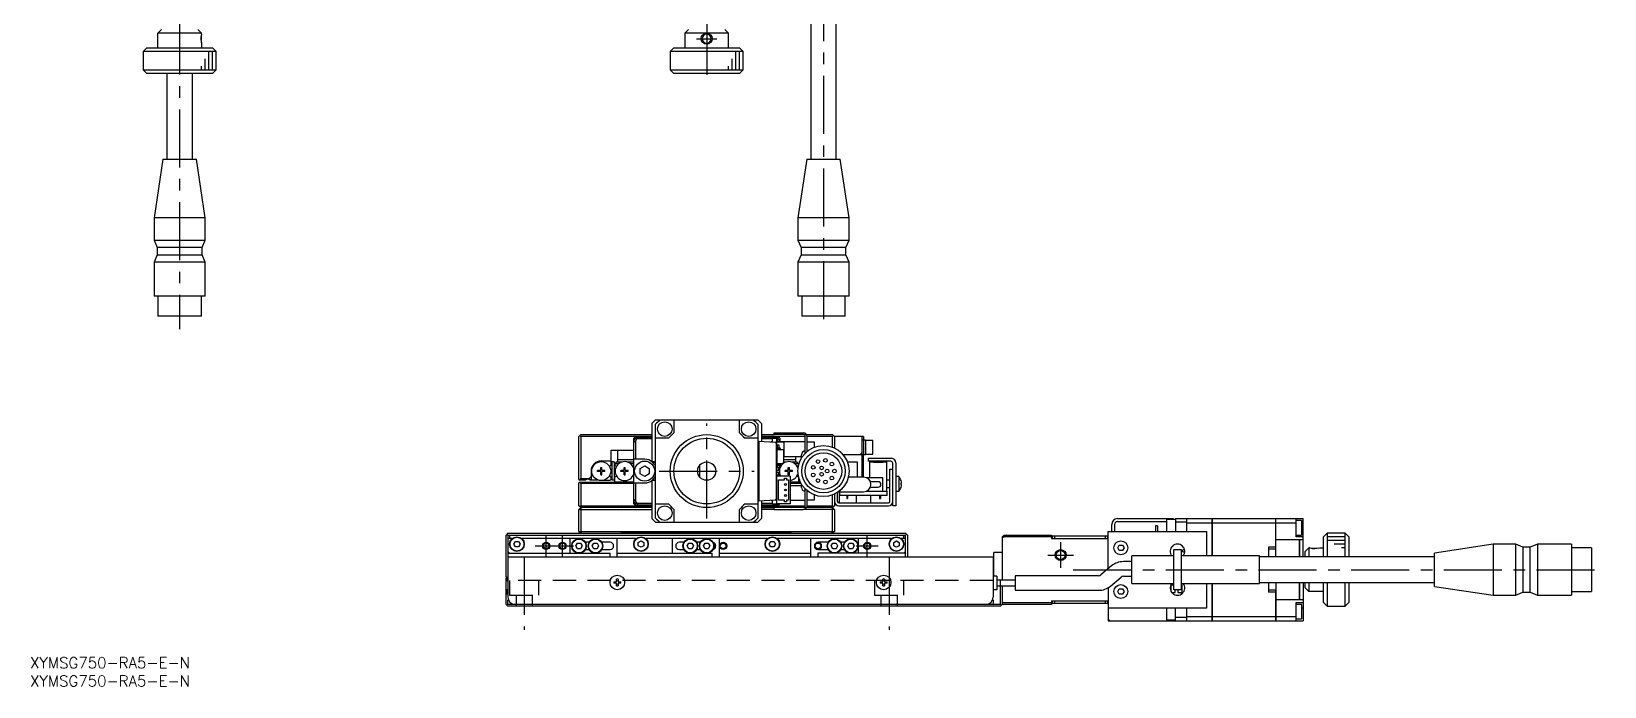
# Model space of a CAD drawing. Extents: x -2 to 843, y -8 to 504.
# Drawn here: x 0.4 to 431.5, y -8 to 171.4 of the extents above; entities that cross this region are included whole.
import ezdxf

# ---------------------------------------------------------------- set-up
doc = ezdxf.new("R2010")
doc.units = 0
doc.header["$LTSCALE"] = 0.5
doc.linetypes.add('CENTER', pattern=[50.8, 31.75, -6.35, 6.35, -6.35])
doc.linetypes.add('DASHED', pattern=[19.05, 12.7, -6.35])
for name, color, linetype in [('MSM_CENTER', 1, 'CENTER'), ('MSM_CONTINUOUS', 7, 'CONTINUOUS'), ('MSM_DASHED', 4, 'DASHED'), ('MSM_NARROW', 5, 'CONTINUOUS'), ('MSM_PART_NUMBER', 7, 'CONTINUOUS')]:
    doc.layers.add(name, color=color, linetype=linetype)
doc.styles.get("Standard").update_dxf_attribs({"font": 'txt.shx', "height": 1, "bigfont": 'bigfont.shx'})

# ---------------------------------------------------------------- blocks, each defined once
blk = doc.blocks.new('*U2')
at = {"layer": 'MSM_PART_NUMBER'}
blk.add_text('XYMSG750-RA5-E-N', height=3, dxfattribs=at).set_placement((0, -3))
blk = doc.blocks.new('*U3')
at = {"layer": 'MSM_PART_NUMBER'}
blk.add_text('XYMSG750-RA5-E-N', height=3, dxfattribs=at).set_placement((0, -8))

msp = doc.modelspace()

# ---------------------------------------------------------------- linework, layer by layer
at = {"layer": 'MSM_CENTER'}
for p, q in [((217.44, 235.46), (217.44, 89.86)), ((41, 175.46), (41, 89.86)), ((185.44, 175.41), (185.44, 157.41)), ((47, 170.91), (47, 170.91)), ((182.64, 169.41), (188.24, 169.41)), ((185.44, 38), (185.44, 64)), ((172.44, 51), (198.44, 51)), ((138.44, 30.5), (148.94, 30.5)), ((141.44, 27.5), (141.44, 33.5)), ((145.94, 27.5), (145.94, 33.5)), ((226.44, 30.5), (232.44, 30.5)), ((229.44, 27.5), (229.44, 33.5)), ((282.44, 31.5), (282.44, 24.5)), ((135.44, 27.5), (135.44, 7.5)), ((235.44, 27.5), (235.44, 7.5)), ((278.94, 28), (285.94, 28)), ((285.89, 24), (431.49, 24))]:
    msp.add_line(p, q, dxfattribs=at)
at = {"layer": 'MSM_CONTINUOUS'}
for p, q in [((213.94, 184.41), (213.94, 136.41)), ((220.94, 136.41), (220.94, 184.41)), ((36, 171.91), (35, 170.91)), ((47, 170.91), (35, 170.91)), ((35, 166.91), (35, 170.91)), ((47, 170.91), (46, 171.91)), ((47, 168.16), (47, 168.16)), ((179.44, 170.91), (180.44, 171.91)), ((191.44, 170.91), (179.44, 170.91)), ((179.44, 170.91), (179.44, 166.91)), ((190.44, 171.91), (191.44, 170.91)), ((191.44, 166.91), (191.44, 170.91)), ((32, 166.91), (31, 165.91)), ((51, 165.91), (31, 165.91)), ((31, 165.91), (31, 160.91)), ((32, 166.91), (50, 166.91)), ((47, 167.91), (47, 166.91)), ((51, 165.91), (50, 166.91)), ((51, 160.91), (51, 165.91)), ((176.44, 166.91), (175.44, 165.91)), ((195.44, 165.91), (175.44, 165.91)), ((175.44, 165.91), (175.44, 160.91)), ((176.44, 166.91), (194.44, 166.91)), ((195.44, 165.91), (194.44, 166.91)), ((195.44, 160.91), (195.44, 165.91)), ((31, 160.91), (51, 160.91)), ((31, 160.91), (32, 159.91)), ((50, 159.91), (32, 159.91)), ((37.5, 159.91), (37.5, 136.41)), ((44.5, 136.41), (44.5, 159.91)), ((50, 159.91), (51, 160.91)), ((175.44, 160.91), (195.44, 160.91)), ((175.44, 160.91), (176.44, 159.91)), ((194.44, 159.91), (176.44, 159.91)), ((194.44, 159.91), (195.44, 160.91)), ((36.43, 136.41), (34, 120.41)), ((36.43, 136.41), (45.57, 136.41)), ((48, 120.41), (45.57, 136.41)), ((212.87, 136.41), (210.44, 120.41)), ((212.87, 136.41), (222.01, 136.41)), ((224.44, 120.41), (222.01, 136.41)), ((48, 120.41), (34, 120.41)), ((34, 120.41), (34, 114.21)), ((48, 114.21), (48, 120.41)), ((224.44, 120.41), (210.44, 120.41)), ((210.44, 120.41), (210.44, 114.21)), ((224.44, 114.21), (224.44, 120.41)), ((34, 114.21), (48, 114.21)), ((34, 114.21), (34.85, 112.21)), ((47.15, 112.21), (34.85, 112.21)), ((34.85, 112.21), (34.85, 110.21)), ((47.15, 112.21), (48, 114.21)), ((47.15, 110.21), (47.15, 112.21)), ((210.44, 114.21), (224.44, 114.21)), ((210.44, 114.21), (211.29, 112.21)), ((223.59, 112.21), (211.29, 112.21)), ((211.29, 112.21), (211.29, 110.21)), ((223.59, 112.21), (224.44, 114.21)), ((223.59, 110.21), (223.59, 112.21)), ((34.85, 110.21), (34, 108.21)), ((48, 108.21), (34, 108.21)), ((34, 108.21), (34, 98.91)), ((34.85, 110.21), (47.15, 110.21)), ((48, 108.21), (47.15, 110.21)), ((48, 98.91), (48, 108.21)), ((211.29, 110.21), (210.44, 108.21)), ((224.44, 108.21), (210.44, 108.21)), ((210.44, 108.21), (210.44, 98.91)), ((211.29, 110.21), (223.59, 110.21)), ((224.44, 108.21), (223.59, 110.21)), ((224.44, 98.91), (224.44, 108.21)), ((48, 98.91), (34, 98.91)), ((35.05, 98.91), (35.05, 93.41)), ((46.95, 93.41), (46.95, 98.91)), ((224.44, 98.91), (210.44, 98.91)), ((211.49, 98.91), (211.49, 93.41)), ((223.39, 93.41), (223.39, 98.91)), ((46.95, 93.41), (35.05, 93.41)), ((223.39, 93.41), (211.49, 93.41)), ((171.44, 65), (170.44, 64)), ((171.44, 65), (199.44, 65)), ((176.44, 65), (176.44, 61.5)), ((194.44, 61.5), (194.44, 65)), ((200.44, 64), (199.44, 65)), ((150.94, 61), (150.44, 60.5)), ((150.44, 48.7), (150.44, 60.5)), ((150.94, 60.5), (150.69, 60.75)), ((150.94, 61), (170.44, 61)), ((150.94, 60.5), (150.94, 49)), ((170.44, 60.5), (150.94, 60.5)), ((165.94, 60.5), (165.44, 60)), ((170.44, 64), (170.44, 53.6)), ((171.44, 38.15), (171.44, 63.85)), ((199.44, 63.85), (199.44, 38.15)), ((200.44, 64), (200.44, 59.18)), ((200.44, 61), (203.94, 61)), ((212.44, 60.5), (200.44, 60.5)), ((203.94, 61), (203.94, 61.5)), ((203.94, 61.5), (211.94, 61.5)), ((212.24, 61), (203.94, 61)), ((205.44, 60), (204.94, 60.5)), ((212.44, 55.9), (212.44, 60.8)), ((212.81, 61), (219.94, 61)), ((212.94, 56.36), (212.94, 60.5)), ((219.94, 60.5), (212.94, 60.5)), ((219.94, 61), (220.44, 60.5)), ((220.19, 60.75), (219.94, 60.5)), ((219.94, 57.54), (219.94, 60.5)), ((220.44, 60.5), (220.44, 57.32)), ((228.44, 60.5), (220.44, 60.5)), ((227.94, 60.5), (227.94, 49.5)), ((228.44, 60.5), (228.44, 57.5)), ((159.24, 56.7), (165.44, 56.7)), ((159.24, 52.55), (159.24, 56.7)), ((160.99, 56.7), (160.99, 53.5)), ((165.44, 42), (165.44, 60)), ((165.44, 59.4), (165.94, 59.9)), ((165.44, 59.5), (165.54, 59.5)), ((165.94, 59.29), (165.44, 58.79)), ((165.94, 59.9), (165.94, 60.3)), ((165.94, 60.3), (170.44, 60.3)), ((166.25, 59.9), (165.94, 59.29)), ((165.94, 59.9), (170.44, 59.9)), ((165.94, 59.29), (165.94, 54.25)), ((166.44, 60.3), (166.44, 59.9)), ((174.94, 60), (171.44, 60)), ((199.44, 60), (195.94, 60)), ((199.44, 59.25), (199.74, 59.23)), ((199.74, 59.23), (199.74, 42.77)), ((199.74, 59.23), (204.17, 58.92)), ((200.44, 60.3), (204.94, 60.3)), ((200.44, 59.9), (203.44, 59.9)), ((203.44, 59), (203.02, 59)), ((203.44, 58.97), (203.44, 60)), ((203.44, 60), (204.64, 60)), ((204.44, 60), (204.44, 60.3)), ((204.44, 58.62), (204.44, 43.38)), ((204.64, 42), (204.64, 60)), ((204.64, 59.9), (204.94, 59.9)), ((204.94, 59.29), (204.64, 59.89)), ((206.64, 58.9), (204.64, 58.9)), ((204.64, 58.18), (205.19, 58.18)), ((204.64, 57.95), (204.87, 57.95)), ((204.64, 57.7), (204.87, 57.7)), ((204.64, 57.64), (204.87, 57.64)), ((204.64, 57.22), (204.73, 57.22)), ((204.74, 53.1), (204.74, 56.8)), ((204.84, 56.9), (206.42, 56.9)), ((204.87, 57.44), (204.87, 57.95)), ((204.94, 60.3), (204.94, 59.9)), ((204.94, 59.9), (205.44, 59.4)), ((204.94, 58.9), (204.94, 59.29)), ((205.33, 58.9), (204.94, 59.29)), ((204.97, 57.34), (205.3, 57.34)), ((205.3, 57.11), (204.97, 57.11)), ((205.19, 58.18), (205.19, 57.34)), ((205.19, 57.11), (205.19, 56.9)), ((205.34, 59.5), (205.44, 59.5)), ((205.4, 56.9), (205.4, 57.01)), ((205.44, 60), (205.44, 58.9)), ((212.44, 59), (205.44, 59)), ((205.63, 56.9), (205.63, 57.01)), ((206.52, 56.8), (206.52, 53.42)), ((206.64, 55.1), (206.64, 58.9)), ((214.94, 58.9), (212.94, 58.9)), ((213.11, 56.5), (212.94, 56.5)), ((214.94, 57.54), (214.94, 58.9)), ((228.94, 59.5), (227.94, 59.5)), ((228.44, 57.5), (228.44, 55.5)), ((228.94, 59.5), (228.94, 55.5)), ((230.94, 59.4), (228.94, 59.4)), ((230.94, 55.6), (230.94, 59.4)), ((156.4, 52), (156.69, 52)), ((156.4, 51.21), (156.4, 52)), ((156.54, 53.8), (159.24, 53.8)), ((156.69, 51.21), (156.69, 52)), ((159.24, 52.55), (158.98, 52.4)), ((160.04, 53.5), (159.44, 53.5)), ((159.44, 53.5), (159.44, 48.5)), ((160.04, 53.5), (160.04, 48.5)), ((160.74, 53.5), (160.24, 53)), ((161.28, 53), (160.24, 53)), ((160.24, 53), (160.24, 52.54)), ((160.38, 52.46), (160.24, 52.54)), ((160.74, 53.5), (162.23, 53.5)), ((160.99, 54.2), (165.44, 54.2)), ((162.8, 52), (163.09, 52)), ((162.8, 51.21), (162.8, 52)), ((163.09, 51.21), (163.09, 52)), ((163.66, 53.5), (165.44, 53.5)), ((165.44, 53), (164.61, 53)), ((165.44, 53.3), (165.24, 53.5)), ((168.44, 54.25), (165.44, 54.25)), ((167.19, 51.72), (168.44, 52.44)), ((168.44, 52.44), (169.69, 51.72)), ((170.44, 53.6), (171.44, 53.6)), ((170.53, 53.49), (171.44, 53.49)), ((183.44, 52.5), (183.44, 49.5)), ((204.64, 55.22), (204.74, 55.22)), ((204.64, 55.1), (204.74, 55.1)), ((204.64, 54.25), (204.74, 54.25)), ((204.64, 53.69), (204.74, 53.69)), ((204.64, 52.5), (204.65, 52.5)), ((204.87, 52.27), (204.64, 52.27)), ((204.87, 52.2), (204.64, 52.2)), ((204.87, 51.95), (204.64, 51.95)), ((206.1, 53), (204.84, 53)), ((204.87, 51.95), (204.87, 52.46)), ((204.87, 52), (205.44, 52)), ((204.88, 52.5), (205.44, 52.5)), ((205.3, 52.79), (204.97, 52.79)), ((204.97, 52.56), (205.3, 52.56)), ((205.07, 53), (205.07, 52.79)), ((205.07, 52.56), (205.07, 52.5)), ((205.07, 52), (205.07, 51.25)), ((205.19, 53), (205.19, 52.79)), ((205.19, 52.56), (205.19, 52.5)), ((205.19, 52), (205.19, 51.25)), ((205.4, 52.89), (205.4, 53)), ((205.44, 49.58), (205.44, 52.59)), ((205.63, 52.89), (205.63, 53)), ((206.28, 53), (205.63, 53)), ((206.5, 53.35), (206.17, 53.03)), ((206.52, 55.1), (206.64, 55.1)), ((206.52, 55), (211.44, 55)), ((206.52, 54.2), (209.89, 54.2)), ((206.52, 53.5), (207.23, 53.5)), ((207.8, 52), (208.09, 52)), ((207.8, 51.21), (207.8, 52)), ((208.09, 51.21), (208.09, 52)), ((208.66, 53.5), (210.14, 53.5)), ((210.64, 53), (209.61, 53)), ((209.89, 53.5), (209.89, 55)), ((210.64, 53), (210.14, 53.5)), ((210.61, 52.53), (210.51, 52.46)), ((210.64, 53), (210.64, 52.66)), ((210.91, 53.5), (210.84, 53.5)), ((210.84, 53.5), (210.84, 53.33)), ((211.44, 54.61), (211.44, 55.5)), ((228.94, 55.5), (222.81, 55.5)), ((223.98, 53.5), (226.69, 53.5)), ((226.69, 53.5), (226.69, 49.35)), ((227.94, 56), (227.44, 55.5)), ((228.44, 49.5), (228.44, 55.5)), ((228.94, 55.6), (230.94, 55.6)), ((229.74, 53.7), (229.74, 54.5)), ((229.74, 54.5), (236.04, 54.5)), ((235.94, 53.7), (229.74, 53.7)), ((230.19, 49.2), (230.19, 53.5)), ((230.19, 53.5), (231.19, 53.5)), ((231.19, 53.5), (231.19, 53.4)), ((233.69, 53.4), (231.19, 53.4)), ((231.99, 53.4), (231.99, 53.5)), ((232.89, 53.5), (231.99, 53.5)), ((232.37, 53.4), (232.37, 53.5)), ((232.52, 53.4), (232.52, 53.5)), ((232.89, 53.4), (232.89, 53.5)), ((233.69, 53.5), (233.69, 53.4)), ((233.69, 53.5), (234.69, 53.5)), ((234.69, 53.5), (234.69, 45.5)), ((236.44, 41.5), (236.44, 53.2)), ((237.24, 53.3), (237.24, 41.5)), ((150.44, 48.7), (150.64, 48.5)), ((150.44, 47.8), (150.59, 47.95)), ((150.44, 41.5), (150.44, 47.8)), ((150.54, 48.6), (150.94, 49)), ((150.59, 47.95), (150.64, 48)), ((150.94, 47.6), (150.59, 47.95)), ((152.18, 48.5), (150.64, 48.5)), ((150.64, 48), (160.24, 48)), ((150.94, 49), (153.24, 49)), ((150.94, 47.6), (150.94, 41.5)), ((165.44, 47.6), (150.94, 47.6)), ((153.74, 49.5), (153.24, 49)), ((153.24, 49), (153.74, 48.65)), ((155.83, 48.5), (153.51, 48.5)), ((153.74, 51), (153.74, 48.5)), ((155.54, 50.86), (155.54, 51.15)), ((156.34, 51.15), (155.54, 51.15)), ((156.34, 50.86), (155.54, 50.86)), ((156.07, 51.15), (156.07, 50.86)), ((156.69, 51.47), (156.4, 51.47)), ((156.4, 50), (156.4, 50.8)), ((156.69, 50.53), (156.4, 50.53)), ((156.4, 50), (156.69, 50)), ((156.69, 50), (156.69, 50.8)), ((157.54, 51.15), (156.75, 51.15)), ((157.54, 50.86), (156.75, 50.86)), ((157.01, 50.86), (157.01, 51.15)), ((157.26, 48.5), (158.94, 48.5)), ((157.54, 50.86), (157.54, 51.15)), ((158.94, 48.5), (159.24, 48.8)), ((158.98, 49.6), (159.24, 49.45)), ((159.24, 48.8), (159.24, 49.45)), ((160.04, 48.5), (159.44, 48.5)), ((160.24, 49.46), (160.62, 49.67)), ((160.24, 48), (160.24, 49.46)), ((160.24, 48.1), (165.44, 48.1)), ((161.94, 50.86), (161.94, 51.15)), ((162.74, 51.15), (161.94, 51.15)), ((162.74, 50.86), (161.94, 50.86)), ((162.47, 51.15), (162.47, 50.86)), ((163.09, 51.47), (162.8, 51.47)), ((162.8, 50), (162.8, 50.8)), ((163.09, 50.53), (162.8, 50.53)), ((162.8, 50), (163.09, 50)), ((163.09, 50), (163.09, 50.8)), ((163.94, 51.15), (163.15, 51.15)), ((163.94, 50.86), (163.15, 50.86)), ((163.41, 50.86), (163.41, 51.15)), ((163.94, 50.86), (163.94, 51.15)), ((165.44, 47.75), (168.44, 47.75)), ((165.94, 47.75), (165.94, 42.71)), ((167.19, 50.28), (167.19, 51.72)), ((168.44, 49.56), (167.19, 50.28)), ((169.69, 50.28), (168.44, 49.56)), ((169.69, 51.72), (169.69, 50.28)), ((170.44, 48.4), (170.44, 38)), ((171.44, 48.4), (170.44, 48.4)), ((171.44, 48.51), (170.53, 48.51)), ((204.64, 51.25), (205.44, 51.25)), ((204.64, 50.75), (205.44, 50.75)), ((204.64, 50), (205.44, 50)), ((208.34, 49.58), (204.64, 49.58)), ((205.07, 50.75), (205.07, 50)), ((205.14, 48.58), (206.79, 48.58)), ((205.14, 43.08), (205.14, 48.58)), ((205.19, 50.75), (205.19, 50)), ((206.79, 49.08), (207.29, 49.08)), ((206.79, 48.58), (206.79, 49.08)), ((206.94, 50.86), (206.94, 51.15)), ((207.74, 51.15), (206.94, 51.15)), ((207.74, 50.86), (206.94, 50.86)), ((207.29, 49.08), (207.29, 48.58)), ((207.29, 48.58), (207.84, 48.58)), ((207.47, 51.15), (207.47, 50.86)), ((208.09, 51.47), (207.8, 51.47)), ((207.8, 50), (207.8, 50.8)), ((208.09, 50.53), (207.8, 50.53)), ((207.8, 50), (208.09, 50)), ((207.84, 48.58), (207.84, 43.08)), ((208.09, 50), (208.09, 50.8)), ((208.94, 51.15), (208.15, 51.15)), ((208.94, 50.86), (208.15, 50.86)), ((208.34, 49.58), (208.34, 42.08)), ((208.34, 48.1), (210.64, 48.1)), ((211.33, 47.6), (208.34, 47.6)), ((208.41, 50.86), (208.41, 51.15)), ((208.94, 50.86), (208.94, 51.15)), ((210.27, 49.67), (210.61, 49.47)), ((210.64, 49.34), (210.64, 48)), ((210.64, 48), (211.12, 48)), ((210.84, 48.67), (210.84, 48.5)), ((210.91, 48.5), (210.84, 48.5)), ((228.44, 49.35), (224.25, 49.35)), ((228.44, 49.5), (227.94, 49.5)), ((233.69, 49.2), (229.2, 49.2)), ((232.44, 48.1), (230.3, 48.1)), ((233.69, 45.5), (233.69, 49.2)), ((235.64, 48.5), (234.69, 48.5)), ((235.64, 42.7), (235.64, 51.5)), ((235.64, 51.5), (236.44, 51.5)), ((238.14, 49.5), (237.24, 49.5)), ((238.14, 45.5), (238.14, 49.5)), ((238.7, 48.43), (238.7, 48.45)), ((238.7, 47.7), (238.83, 47.7)), ((238.7, 47.3), (238.7, 47.7)), ((165.44, 43.21), (165.94, 42.71)), ((211.44, 47), (208.34, 47)), ((211.44, 46.5), (211.44, 47.39)), ((212.44, 41.2), (212.44, 46.1)), ((212.94, 41.5), (212.94, 45.64)), ((212.94, 45.5), (213.11, 45.5)), ((214.94, 43.1), (214.94, 44.46)), ((219.94, 41.5), (219.94, 44.46)), ((220.44, 44.68), (220.44, 41.5)), ((221.24, 42.7), (221.24, 45.12)), ((221.58, 45.35), (228.44, 45.35)), ((221.74, 45.35), (221.74, 42.5)), ((221.94, 44.3), (221.94, 45.35)), ((234.94, 44.3), (221.94, 44.3)), ((223.82, 44.3), (223.82, 43.5)), ((223.82, 43.5), (224.07, 43.5)), ((224.07, 44.3), (224.07, 43.5)), ((226.44, 44.3), (226.44, 42.3)), ((229.2, 45.5), (234.94, 45.5)), ((230.3, 46.6), (232.44, 46.6)), ((230.44, 42.3), (230.44, 44.3)), ((232.82, 44.3), (232.82, 43.5)), ((232.82, 43.5), (233.07, 43.5)), ((233.07, 44.3), (233.07, 43.5)), ((234.69, 46.5), (235.64, 46.5)), ((234.94, 44.3), (234.94, 45.5)), ((237.24, 45.5), (238.14, 45.5)), ((238.83, 47.3), (238.7, 47.3)), ((238.7, 46.55), (238.7, 46.57)), ((150.94, 41), (150.44, 41.5)), ((150.94, 41), (150.44, 40.5)), ((150.44, 40.5), (170.44, 40.5)), ((150.44, 34.5), (150.44, 40.5)), ((150.94, 41.5), (150.69, 41.25)), ((150.94, 41.5), (170.44, 41.5)), ((150.94, 41), (150.94, 34.5)), ((170.44, 41), (150.94, 41)), ((162.04, 41), (162.34, 41.3)), ((170.44, 41.3), (162.34, 41.3)), ((165.94, 42.1), (165.44, 42.6)), ((165.44, 42.5), (165.54, 42.5)), ((165.44, 42), (165.94, 41.5)), ((165.94, 42.71), (166.25, 42.1)), ((165.94, 41.7), (165.94, 42.1)), ((170.44, 42.1), (165.94, 42.1)), ((170.44, 41.7), (165.94, 41.7)), ((166.44, 42.1), (166.44, 41.7)), ((171.44, 42), (174.94, 42)), ((176.44, 40.5), (176.44, 37)), ((194.44, 37), (194.44, 40.5)), ((195.94, 42), (199.44, 42)), ((199.74, 42.77), (199.44, 42.75)), ((204.17, 43.08), (199.74, 42.77)), ((200.44, 42.82), (200.44, 38)), ((203.44, 42.1), (200.44, 42.1)), ((204.94, 41.7), (200.44, 41.7)), ((200.44, 41.5), (212.44, 41.5)), ((208.54, 41.3), (200.44, 41.3)), ((200.44, 41), (203.94, 41)), ((203.94, 40.5), (200.44, 40.5)), ((203.02, 43), (203.44, 43)), ((203.44, 42), (203.44, 43.03)), ((203.44, 42), (204.64, 42)), ((212.24, 41), (203.94, 41)), ((203.94, 40.5), (203.94, 41)), ((203.94, 40.5), (211.94, 40.5)), ((204.44, 41.7), (204.44, 42)), ((208.34, 42.08), (204.64, 42.08)), ((204.94, 42.08), (204.94, 41.7)), ((204.94, 41.5), (205.44, 42)), ((206.79, 43.08), (205.14, 43.08)), ((205.44, 42), (205.44, 42.08)), ((206.79, 42.58), (206.79, 43.08)), ((207.29, 42.58), (206.79, 42.58)), ((207.29, 43.08), (207.29, 42.58)), ((207.84, 43.08), (207.29, 43.08)), ((208.34, 43), (212.44, 43)), ((208.54, 41.3), (208.84, 41)), ((220.44, 40.5), (211.94, 40.5)), ((219.94, 41), (212.81, 41)), ((212.94, 43.1), (214.94, 43.1)), ((212.94, 41.5), (219.94, 41.5)), ((220.19, 41.25), (219.94, 41.5)), ((220.44, 41.5), (219.94, 41)), ((219.94, 34.5), (219.94, 41)), ((219.94, 41), (220.44, 40.5)), ((220.44, 40.5), (220.44, 34.5)), ((221.3, 42.5), (221.74, 42.5)), ((221.64, 42.3), (235.24, 42.3)), ((221.64, 41.5), (235.24, 41.5)), ((237.24, 41.5), (236.44, 41.5)), ((150.44, 34.5), (220.44, 34.5)), ((150.44, 34.5), (150.94, 34)), ((150.94, 34.5), (151.15, 34)), ((170.44, 38), (171.44, 37)), ((171.44, 37), (199.44, 37)), ((199.44, 37), (200.44, 38)), ((219.94, 34.5), (219.74, 34)), ((220.44, 34.5), (219.94, 34)), ((295.44, 24.22), (295.44, 34.5)), ((295.44, 34.5), (322.44, 34.5)), ((296.44, 34.5), (296.44, 36.4)), ((297.24, 36.4), (297.24, 34.5)), ((298.04, 38), (313.24, 38)), ((298.04, 37.2), (311.44, 37.2)), ((308.44, 36), (308.44, 34.5)), ((308.94, 36), (308.44, 36)), ((308.94, 36), (308.94, 34.5)), ((311.44, 37.75), (311.44, 34.5)), ((313.94, 37.75), (311.44, 37.75)), ((312.74, 37.75), (312.74, 38)), ((313.24, 38), (313.24, 37.75)), ((313.94, 38), (323.93, 38)), ((313.94, 38), (313.94, 34.5)), ((316.94, 37), (313.94, 37)), ((316.94, 38), (316.94, 34.5)), ((316.94, 36.85), (323.93, 36.85)), ((322.44, 34.5), (322.44, 27.75)), ((323.93, 27.75), (323.93, 38)), ((323.94, 37.99), (323.93, 37.99)), ((323.94, 36.84), (323.93, 36.84)), ((323.94, 38), (323.94, 27.75)), ((323.94, 38), (341.43, 38)), ((323.94, 36.85), (341.43, 36.85)), ((341.43, 29.65), (341.43, 38)), ((341.44, 37.99), (341.43, 37.99)), ((341.44, 36.84), (341.43, 36.84)), ((341.44, 27.5), (341.44, 38)), ((341.44, 38), (348.94, 38)), ((341.44, 36.85), (346.94, 36.85)), ((346.94, 33), (346.94, 38)), ((348.44, 37.5), (346.94, 37.5)), ((348.44, 37.5), (348.44, 33.5)), ((348.94, 34.5), (348.44, 34.5)), ((348.94, 27.5), (348.94, 38)), ((130.94, 34), (130.44, 33.5)), ((130.44, 22), (130.44, 33.5)), ((130.94, 33.5), (130.69, 33.75)), ((130.94, 34), (239.94, 34)), ((130.94, 33.5), (239.94, 33.5)), ((130.94, 33.5), (130.94, 16.5)), ((132.12, 32.5), (130.94, 32.5)), ((131.44, 33.5), (131.44, 32.5)), ((132.58, 31), (133.01, 31.75)), ((133.01, 30.25), (132.58, 31)), ((133.01, 31.75), (133.88, 31.75)), ((133.88, 30.25), (133.01, 30.25)), ((133.88, 31.75), (134.31, 31)), ((134.31, 31), (133.88, 30.25)), ((166.12, 32.5), (134.77, 32.5)), ((147.94, 32.5), (147.94, 28.5)), ((149.58, 30.5), (150.01, 31.25)), ((150.01, 29.75), (149.58, 30.5)), ((150.01, 31.25), (150.88, 31.25)), ((150.88, 31.25), (151.31, 30.5)), ((151.31, 30.5), (150.88, 29.75)), ((153.21, 31.5), (152.18, 31.5)), ((154.08, 30.5), (154.51, 31.25)), ((154.51, 29.75), (154.08, 30.5)), ((154.51, 31.25), (155.38, 31.25)), ((155.38, 31.25), (155.81, 30.5)), ((155.81, 30.5), (155.38, 29.75)), ((158.94, 31.5), (156.68, 31.5)), ((160.94, 27.5), (160.94, 32.5)), ((161.94, 34), (162.24, 34.3)), ((208.34, 34.3), (162.24, 34.3)), ((166.69, 31.43), (167.44, 31.87)), ((166.69, 30.57), (166.69, 31.43)), ((167.44, 30.13), (166.69, 30.57)), ((167.44, 31.87), (168.19, 31.43)), ((168.19, 30.57), (167.44, 30.13)), ((168.19, 31.43), (168.19, 30.57)), ((202.12, 32.5), (168.77, 32.5)), ((175.94, 32.5), (175.94, 28.5)), ((179.21, 31.5), (177.94, 31.5)), ((180.08, 30.5), (180.51, 31.25)), ((180.51, 29.75), (180.08, 30.5)), ((180.51, 31.25), (181.38, 31.25)), ((181.38, 31.25), (181.81, 30.5)), ((181.81, 30.5), (181.38, 29.75)), ((183.71, 31.5), (182.68, 31.5)), ((184.58, 30.5), (185.01, 31.25)), ((185.01, 29.75), (184.58, 30.5)), ((185.01, 31.25), (185.88, 31.25)), ((185.88, 31.25), (186.31, 30.5)), ((186.31, 30.5), (185.88, 29.75)), ((188.94, 27.5), (188.94, 32.5)), ((202.58, 31), (203.01, 31.75)), ((203.01, 30.25), (202.58, 31)), ((203.01, 31.75), (203.88, 31.75)), ((203.88, 30.25), (203.01, 30.25)), ((203.88, 31.75), (204.31, 31)), ((204.31, 31), (203.88, 30.25)), ((236.12, 32.5), (204.77, 32.5)), ((208.34, 34.3), (208.64, 34)), ((213.94, 27.5), (213.94, 32.5)), ((218.71, 31.5), (215.94, 31.5)), ((219.58, 30.5), (220.01, 31.25)), ((220.01, 29.75), (219.58, 30.5)), ((220.01, 31.25), (220.88, 31.25)), ((220.88, 31.25), (221.31, 30.5)), ((221.31, 30.5), (220.88, 29.75)), ((223.21, 31.5), (222.18, 31.5)), ((224.08, 30.5), (224.51, 31.25)), ((224.51, 29.75), (224.08, 30.5)), ((224.51, 31.25), (225.38, 31.25)), ((225.38, 31.25), (225.81, 30.5)), ((225.81, 30.5), (225.38, 29.75)), ((226.94, 32.5), (226.94, 28.5)), ((236.69, 31.43), (237.44, 31.87)), ((236.69, 30.57), (236.69, 31.43)), ((237.44, 30.13), (236.69, 30.57)), ((237.44, 31.87), (238.19, 31.43)), ((238.19, 30.57), (237.44, 30.13)), ((238.19, 31.43), (238.19, 30.57)), ((239.94, 32.5), (238.77, 32.5)), ((239.44, 32.5), (239.44, 33.5)), ((240.44, 33.5), (239.94, 34)), ((240.19, 33.75), (239.94, 33.5)), ((239.94, 27.5), (239.94, 33.5)), ((240.44, 33.5), (240.44, 27.5)), ((266.44, 33), (266.94, 33.5)), ((266.44, 33), (266.44, 21.1)), ((267.06, 33), (266.44, 32.69)), ((266.94, 33.5), (279.94, 33.5)), ((267.56, 33.5), (267.06, 33)), ((279.94, 33), (267.06, 33)), ((279.94, 33.5), (279.94, 32.5)), ((279.94, 32.5), (295.44, 32.5)), ((280.24, 32.5), (280.24, 33.3)), ((280.24, 33.3), (295.44, 33.3)), ((280.74, 33.3), (280.74, 32.5)), ((294.74, 32.5), (294.74, 33.3)), ((295.24, 33.3), (295.24, 32.5)), ((298.08, 30), (298.51, 30.75)), ((298.51, 30.75), (299.38, 30.75)), ((299.38, 30.75), (299.81, 30)), ((341.44, 32.25), (347.93, 32.25)), ((346.94, 33.5), (348.44, 33.5)), ((348.94, 33), (346.94, 33)), ((347.93, 27.5), (347.93, 32.25)), ((347.94, 32.24), (347.93, 32.24)), ((347.94, 32.25), (347.94, 27.5)), ((347.94, 32.25), (348.74, 32.25)), ((348.74, 32.23), (348.74, 32.25)), ((348.94, 32.23), (348.74, 32.23)), ((355.44, 34), (354.44, 33)), ((354.44, 27.5), (354.44, 33)), ((355.44, 34), (355.44, 27.5)), ((360.44, 34), (355.44, 34)), ((360.44, 27.5), (360.44, 34)), ((361.44, 33), (360.44, 34)), ((361.44, 33), (361.44, 27.5)), ((400.94, 31), (384.94, 28.57)), ((400.94, 31), (400.94, 17)), ((407.14, 31), (400.94, 31)), ((407.14, 17), (407.14, 31)), ((409.14, 30.15), (407.14, 31)), ((413.14, 31), (411.14, 30.15)), ((413.14, 31), (413.14, 17)), ((422.44, 31), (413.14, 31)), ((422.44, 31), (422.44, 17)), ((131.44, 28.5), (130.94, 29)), ((130.94, 28.5), (158.94, 28.5)), ((130.94, 27.5), (263.94, 27.5)), ((150.88, 29.75), (150.01, 29.75)), ((152.18, 29.5), (153.21, 29.5)), ((155.38, 29.75), (154.51, 29.75)), ((156.68, 29.5), (158.94, 29.5)), ((158.94, 27.5), (158.94, 28.5)), ((160.94, 28.5), (186.94, 28.5)), ((177.94, 29.5), (179.21, 29.5)), ((181.38, 29.75), (180.51, 29.75)), ((182.68, 29.5), (183.71, 29.5)), ((185.88, 29.75), (185.01, 29.75)), ((186.94, 27.5), (186.94, 28.5)), ((188.94, 28.5), (213.94, 28.5)), ((215.94, 29.5), (218.71, 29.5)), ((215.94, 28.5), (215.94, 27.5)), ((239.94, 28.5), (215.94, 28.5)), ((220.88, 29.75), (220.01, 29.75)), ((222.18, 29.5), (223.21, 29.5)), ((225.38, 29.75), (224.51, 29.75)), ((239.94, 29), (239.44, 28.5)), ((263.94, 27.5), (263.94, 16.5)), ((264.14, 27), (263.94, 27)), ((264.14, 22.2), (264.14, 28.75)), ((266.44, 28.75), (264.14, 28.75)), ((298.51, 29.25), (298.08, 30)), ((299.38, 29.25), (298.51, 29.25)), ((299.81, 30), (299.38, 29.25)), ((301.94, 26.21), (299.63, 26.21)), ((301.94, 20.25), (301.94, 27.75)), ((313.44, 27.75), (301.94, 27.75)), ((313.44, 29.5), (315.44, 29.5)), ((313.44, 18.5), (313.44, 29.5)), ((315.44, 29.5), (315.44, 18.5)), ((336.94, 27.75), (315.44, 27.75)), ((315.94, 28.93), (315.94, 29.43)), ((316.4, 29.43), (315.94, 29.43)), ((315.94, 28.93), (316.44, 28.93)), ((315.94, 27.75), (315.94, 27.93)), ((316.13, 27.93), (315.94, 27.93)), ((336.94, 20.25), (336.94, 27.75)), ((384.94, 27.5), (336.94, 27.5)), ((339.44, 30.15), (339.44, 27.5)), ((341.43, 30.15), (339.44, 30.15)), ((341.44, 29.65), (339.44, 29.65)), ((350.44, 30), (349.44, 29)), ((349.44, 27.5), (349.44, 29)), ((350.44, 30), (350.44, 27.5)), ((353.44, 30), (354.44, 30)), ((384.94, 19.43), (384.94, 28.57)), ((409.14, 30.15), (409.14, 17.85)), ((411.14, 30.15), (409.14, 30.15)), ((411.14, 17.85), (411.14, 30.15)), ((427.94, 29.95), (422.44, 29.95)), ((427.94, 29.95), (427.94, 18.05)), ((130.44, 22), (130.94, 21.5)), ((130.44, 21.7), (130.54, 21.8)), ((130.44, 14.5), (130.44, 21.7)), ((130.54, 21.7), (130.54, 21.9)), ((130.84, 21.6), (130.94, 21.7)), ((264.94, 22.2), (263.94, 22.2)), ((264.94, 22.2), (264.94, 18.5)), ((269.94, 22.35), (269.94, 18.35)), ((292.85, 22.35), (269.94, 22.35)), ((296.42, 25.04), (293.49, 22.58)), ((296.07, 19.52), (298.99, 21.97)), ((299.63, 22.21), (301.94, 22.21)), ((130.94, 21.2), (130.44, 21.2)), ((130.44, 21), (130.94, 21)), ((130.64, 17.3), (130.64, 18.5)), ((130.94, 18.5), (130.64, 18.5)), ((130.94, 17.3), (130.64, 17.3)), ((130.74, 21), (130.94, 20.8)), ((130.84, 21.4), (130.94, 21.4)), ((160.02, 20.7), (160.74, 20.7)), ((160.74, 20.3), (160.02, 20.3)), ((160.74, 20.7), (160.74, 21.43)), ((160.74, 19.57), (160.74, 20.3)), ((161.14, 21.43), (161.14, 20.7)), ((161.14, 20.7), (161.87, 20.7)), ((161.87, 20.3), (161.14, 20.3)), ((161.14, 20.3), (161.14, 19.57)), ((233.02, 20.7), (233.74, 20.7)), ((233.74, 20.3), (233.02, 20.3)), ((233.74, 20.7), (233.74, 21.43)), ((233.74, 19.57), (233.74, 20.3)), ((234.14, 21.43), (234.14, 20.7)), ((234.14, 20.7), (234.87, 20.7)), ((234.14, 20.3), (234.14, 19.57)), ((234.87, 20.3), (234.14, 20.3)), ((264.94, 18.5), (263.94, 18.5)), ((269.94, 21.1), (264.94, 21.1)), ((264.94, 19.6), (269.94, 19.6)), ((265.94, 14.5), (265.94, 21.1)), ((266.44, 19.6), (266.44, 14.5)), ((269.94, 18.35), (292.85, 18.35)), ((295.44, 19.07), (295.44, 10)), ((298.08, 18), (298.51, 18.75)), ((298.51, 17.25), (298.08, 18)), ((298.51, 18.75), (299.38, 18.75)), ((299.38, 17.25), (298.51, 17.25)), ((299.38, 18.75), (299.81, 18)), ((299.81, 18), (299.38, 17.25)), ((301.94, 20.25), (313.44, 20.25)), ((312.61, 19.78), (312.61, 18.2)), ((313.44, 19.78), (312.61, 19.78)), ((312.86, 17.78), (313.86, 17.78)), ((315.44, 18.5), (313.44, 18.5)), ((313.86, 17.78), (313.86, 18.5)), ((314.52, 18.5), (314.52, 17.78)), ((314.52, 17.78), (315.77, 17.78)), ((315.44, 20.25), (336.94, 20.25)), ((315.77, 19.78), (315.44, 19.78)), ((315.77, 17.78), (315.77, 19.78)), ((322.44, 20.25), (322.44, 13.5)), ((323.93, 10), (323.93, 20.25)), ((323.94, 20.25), (323.94, 10)), ((336.94, 20.5), (384.94, 20.5)), ((339.44, 20.5), (339.44, 17.85)), ((341.44, 18.35), (339.44, 18.35)), ((341.43, 17.85), (339.44, 17.85)), ((341.43, 10), (341.43, 18.35)), ((341.44, 20.5), (341.44, 10)), ((347.93, 15.75), (347.93, 20.5)), ((347.94, 20.5), (347.94, 15.75)), ((348.94, 20.5), (348.94, 10)), ((349.44, 19), (349.44, 20.5)), ((349.44, 19), (350.44, 18)), ((350.44, 20.5), (350.44, 18)), ((354.44, 18), (350.44, 18)), ((354.44, 15), (354.44, 20.5)), ((355.44, 20.5), (355.44, 14)), ((360.44, 14), (360.44, 20.5)), ((361.44, 20.5), (361.44, 15)), ((384.94, 19.43), (400.94, 17)), ((407.14, 17), (409.14, 17.85)), ((409.14, 17.85), (411.14, 17.85)), ((411.14, 17.85), (413.14, 17)), ((422.44, 18.05), (427.94, 18.05)), ((130.94, 14), (130.44, 14.5)), ((130.94, 14.5), (130.69, 14.25)), ((130.94, 14.5), (130.94, 15.7)), ((265.94, 14.5), (130.94, 14.5)), ((265.94, 14), (130.94, 14)), ((263.94, 15.7), (263.94, 14.5)), ((266.19, 14.25), (265.94, 14.5)), ((265.94, 14), (266.44, 14.5)), ((266.44, 15), (279.94, 15)), ((279.94, 14.5), (266.44, 14.5)), ((279.94, 15.5), (295.44, 15.5)), ((279.94, 15.5), (279.94, 14.5)), ((280.24, 14.7), (280.24, 15.5)), ((295.24, 14.7), (280.24, 14.7)), ((280.74, 15.5), (280.74, 14.7)), ((294.74, 14.7), (294.74, 15.5)), ((295.24, 15.5), (295.24, 14.7)), ((322.44, 13.5), (295.44, 13.5)), ((311.44, 13.5), (311.44, 10.25)), ((313.94, 10), (313.94, 13.5)), ((316.94, 13.5), (316.94, 10)), ((347.93, 15.75), (341.44, 15.75)), ((346.94, 15), (348.94, 15)), ((346.94, 10), (346.94, 15)), ((348.44, 14.5), (346.94, 14.5)), ((347.94, 15.76), (347.93, 15.76)), ((348.74, 15.75), (347.94, 15.75)), ((348.44, 14.5), (348.44, 10.5)), ((348.94, 13.5), (348.44, 13.5)), ((348.74, 15.77), (348.94, 15.77)), ((348.74, 15.75), (348.74, 15.77)), ((354.44, 15), (355.44, 14)), ((355.44, 14), (360.44, 14)), ((360.44, 14), (361.44, 15)), ((400.94, 17), (407.14, 17)), ((413.14, 17), (422.44, 17)), ((295.94, 10), (295.44, 10.5)), ((295.44, 10), (323.93, 10)), ((311.44, 10.25), (313.94, 10.25)), ((313.94, 11), (316.94, 11)), ((316.94, 11.15), (323.93, 11.15)), ((323.94, 11.16), (323.93, 11.16)), ((323.94, 10.01), (323.93, 10.01)), ((323.94, 11.15), (341.43, 11.15)), ((323.94, 10), (341.43, 10)), ((341.44, 11.16), (341.43, 11.16)), ((341.44, 10.01), (341.43, 10.01)), ((341.44, 11.15), (346.94, 11.15)), ((341.44, 10), (348.94, 10)), ((346.94, 10.5), (348.44, 10.5))]:
    msp.add_line(p, q, dxfattribs=at)
at = {"layer": 'MSM_CONTINUOUS', "extrusion": (0, 0, -1)}
msp.add_circle((-185.44, 169.41), 1.23, dxfattribs=at)
at = {"layer": 'MSM_CONTINUOUS'}
for centre, radius in [((173.94, 62.5), 2), ((185.44, 51), 10), ((196.94, 62.5), 2), ((185.44, 51), 9), ((217.44, 51), 7), ((217.44, 51), 5.95), ((156.54, 51), 2.6), ((168.44, 51), 2.75), ((185.44, 51), 2.5), ((217.44, 51), 5), ((214.63, 52.03), 0.5), ((215.94, 53.6), 0.5), ((216.94, 51.87), 0.5), ((217.97, 53.95), 0.5), ((219.74, 52.93), 0.5), ((207.04, 47.33), 0.25), ((214.63, 49.97), 0.5), ((215.94, 48.4), 0.5), ((216.94, 50.13), 0.5), ((217.97, 48.05), 0.5), ((218.44, 51), 0.5), ((219.74, 49.07), 0.5), ((220.44, 51), 0.5), ((207.04, 45.83), 0.25), ((207.04, 44.33), 0.25), ((173.94, 39.5), 2), ((196.94, 39.5), 2), ((133.44, 31), 2), ((133.44, 31), 1.9), ((141.44, 30.5), 0.783), ((145.94, 30.5), 0.783), ((150.44, 30.5), 2), ((150.44, 30.5), 1.9), ((154.94, 30.5), 2), ((154.94, 30.5), 1.9), ((167.44, 31), 2), ((167.44, 31), 1.9), ((180.94, 30.5), 2), ((180.94, 30.5), 1.9), ((185.44, 30.5), 2), ((185.44, 30.5), 1.9), ((189.94, 30.5), 0.783), ((203.44, 31), 2), ((203.44, 31), 1.9), ((215.94, 30.5), 0.783), ((220.44, 30.5), 2), ((220.44, 30.5), 1.9), ((224.94, 30.5), 2), ((224.94, 30.5), 1.9), ((229.44, 30.5), 0.783), ((237.44, 31), 2), ((237.44, 31), 1.9), ((298.94, 30), 1.9), ((282.44, 28), 1.23), ((160.94, 20.5), 2), ((233.94, 20.5), 2), ((298.94, 18), 1.9)]:
    msp.add_circle(centre, radius, dxfattribs=at)
for centre, radius, start, end in [((52.87, 169.41), 6, 167.9764, 192.0236), ((185.44, 51), 19, 132.5369, 137.4631), ((185.44, 51), 19, 42.5369, 47.4631), ((162.28, 74.16), 19, 311.7998, 318.2002), ((208.61, 74.16), 19, 221.7998, 228.2002), ((211.94, 60.5), 1, 0, 90), ((212.24, 60.8), 0.2, 0, 90), ((204.14, 58.62), 0.3, 0, 86), ((204.97, 57.44), 0.33, 180, 270), ((204.84, 56.8), 0.1, 90, 180), ((204.97, 57.44), 0.1, 180, 270), ((205.3, 57.01), 0.33, 0, 90), ((205.3, 57.01), 0.1, 0, 90), ((206.42, 56.8), 0.1, 0, 90), ((212.44, 55.5), 1, 90, 180), ((221.44, 55.5), 1, 35.7317, 61.0012), ((156.54, 51), 2.8, 90, 180), ((159.74, 51), 1.59, 100.8931, 126.1972), ((159.86, 50.89), 1.75, 120, 127.006), ((159.74, 51), 1.59, 53.8028, 79.1069), ((162.94, 51), 2.6, 15.9424, 344.0576), ((159.63, 50.89), 1.75, 52.994, 64.5052), ((168.44, 51), 3.25, 49.9955, 90), ((168.44, 51), 3.25, 22.6057, 49.9942), ((204.97, 52.46), 0.33, 90, 180), ((204.84, 53.1), 0.1, 180, 270), ((204.97, 52.46), 0.1, 90, 180), ((205.3, 52.89), 0.33, 270, 0), ((205.3, 52.89), 0.1, 270, 0), ((207.94, 51), 2.6, 13.624, 164.0576), ((206.1, 53.1), 0.1, 270, 315), ((206.42, 53.42), 0.1, 315, 0), ((211.14, 51), 1.59, 109.8433, 126.1972), ((211.26, 50.89), 1.75, 115.4948, 127.006), ((235.94, 53.2), 0.5, 0, 90), ((236.04, 53.3), 1.2, 0, 90), ((152.84, 47.75), 1, 48.5904, 131.4096), ((156.34, 51.21), 0.06, 270, 0), ((156.34, 50.8), 0.06, 0, 90), ((156.75, 51.21), 0.06, 180, 270), ((156.75, 50.8), 0.06, 90, 180), ((159.86, 51.12), 1.75, 232.994, 240), ((159.74, 51), 1.59, 233.8028, 259.1069), ((159.74, 51), 1.59, 280.8931, 306.1972), ((159.63, 51.12), 1.75, 304.5052, 307.006), ((162.74, 51.21), 0.06, 270, 0), ((162.74, 50.8), 0.06, 0, 90), ((163.15, 51.21), 0.06, 180, 270), ((163.15, 50.8), 0.06, 90, 180), ((168.44, 51), 3.25, 270, 310.0046), ((168.44, 51), 3.25, 310.0056, 337.3864), ((207.94, 51), 2.6, 195.9424, 213.2352), ((207.74, 51.21), 0.06, 270, 0), ((207.74, 50.8), 0.06, 0, 90), ((208.15, 51.21), 0.06, 180, 270), ((208.15, 50.8), 0.06, 90, 180), ((207.94, 51), 2.6, 278.8499, 346.376), ((211.26, 51.12), 1.75, 232.994, 235.4948), ((211.14, 51), 1.59, 233.8028, 250.1566), ((228.44, 47.35), 2, 270, 90), ((232.44, 47.35), 0.75, 270, 90), ((235.64, 47.5), 3.2, 17.27, 38.6822), ((235.64, 47.5), 3.19, 3.5903, 16.9053), ((204.14, 43.38), 0.3, 274, 0), ((212.44, 46.5), 1, 180, 270), ((221.44, 46.5), 1, 298.9988, 324.2683), ((235.64, 47.5), 3.2, 321.3178, 342.73), ((235.64, 47.5), 3.19, 343.0947, 356.4096), ((162.28, 27.84), 19, 41.7998, 48.2002), ((208.61, 27.84), 19, 131.7998, 138.2002), ((211.94, 41.5), 1, 270, 0), ((212.24, 41.2), 0.2, 270, 0), ((221.64, 42.7), 1.2, 180, 270), ((221.64, 42.7), 0.4, 180, 270), ((235.24, 42.7), 0.4, 270, 0), ((235.24, 42.7), 1.2, 270, 0), ((185.44, 51), 19, 222.5369, 227.4631), ((185.44, 51), 19, 312.5369, 317.4631), ((298.04, 36.4), 1.6, 90, 180), ((298.04, 36.4), 0.8, 90, 180), ((158.94, 30.5), 1, 270, 90), ((177.94, 30.5), 1, 90, 270), ((186.94, 30.5), 1, 284.4775, 75.5225), ((215.94, 30.5), 1, 90, 270), ((314.44, 29), 2, 321.3178, 218.6822), ((313.14, 30.67), 0.2, 255.0744, 0.8063), ((299.63, 21.21), 5, 90, 130), ((351.94, 35.87), 6, 257.9758, 282.0242), ((130.84, 21.7), 0.3, 180, 270), ((292.85, 23.35), 1, 270, 310), ((299.63, 21.21), 1, 90, 130), ((160.94, 20.5), 0.95, 167.8468, 192.1532), ((160.94, 20.5), 0.435, 152.6335, 207.3665), ((160.94, 20.5), 0.95, 77.8468, 102.1532), ((160.94, 20.5), 0.435, 62.6335, 117.3665), ((160.94, 20.5), 0.435, 242.6335, 297.3665), ((160.94, 20.5), 0.95, 257.8468, 282.1532), ((160.94, 20.5), 0.435, 332.6335, 27.3665), ((160.94, 20.5), 0.95, 347.8468, 12.1532), ((233.94, 20.5), 0.95, 167.8468, 192.1532), ((233.94, 20.5), 0.435, 152.6335, 207.3665), ((233.94, 20.5), 0.95, 77.8468, 102.1532), ((233.94, 20.5), 0.435, 62.6335, 117.3665), ((233.94, 20.5), 0.435, 242.6335, 297.3665), ((233.94, 20.5), 0.95, 257.8468, 282.1532), ((233.94, 20.5), 0.435, 332.6335, 27.3665), ((233.94, 20.5), 0.95, 347.8468, 12.1532), ((292.85, 23.35), 5, 270, 310), ((314.44, 19), 2, 141.3178, 38.6822), ((132.94, 16.5), 2, 180, 270), ((261.94, 16.5), 2, 270, 0)]:
    msp.add_arc(centre, radius, start, end, dxfattribs=at)
at = {"layer": 'MSM_DASHED'}
for p, q in [((263.94, 21), (130.94, 21)), ((131.44, 21), (131.44, 17)), ((139.44, 17), (139.44, 21)), ((231.44, 21), (231.44, 17)), ((239.44, 17), (239.44, 21)), ((131.44, 17), (139.44, 17)), ((133.19, 17), (133.19, 14)), ((137.69, 14), (137.69, 17)), ((231.44, 17), (239.44, 17)), ((233.19, 17), (233.19, 14)), ((237.69, 14), (237.69, 17))]:
    msp.add_line(p, q, dxfattribs=at)
at = {"layer": 'MSM_NARROW'}
for p, q in [((46.94, 170.67), (47, 170.91)), ((48, 160.91), (48, 163.91)), ((49, 160.91), (49, 165.91)), ((50, 160.91), (50, 165.91)), ((192.44, 160.91), (192.44, 163.91)), ((193.44, 160.91), (193.44, 165.91)), ((194.44, 160.91), (194.44, 165.91)), ((47, 160.91), (47, 161.91)), ((191.44, 160.91), (191.44, 161.91)), ((360.44, 33), (355.44, 33)), ((360.44, 32), (355.44, 32)), ((360.44, 31), (357.44, 31)), ((350.68, 29.94), (350.44, 30)), ((360.44, 30), (359.44, 30))]:
    msp.add_line(p, q, dxfattribs=at)
for centre, radius in [((185.44, 169.41), 1.5), ((141.44, 30.5), 1), ((145.94, 30.5), 1), ((189.94, 30.5), 1), ((229.44, 30.5), 1), ((282.44, 28), 1.5)]:
    msp.add_circle(centre, radius, dxfattribs=at)
for centre, radius, start, end in [((52.79, 169.41), 5.98, 167.7902, 194.4982), ((215.94, 30.5), 1, 270, 90), ((351.95, 35.79), 5.98, 257.7903, 284.4982)]:
    msp.add_arc(centre, radius, start, end, dxfattribs=at)

# ---------------------------------------------------------------- block references
at = {"layer": 'MSM_CONTINUOUS'}
for name in ['*U2', '*U3']:
    msp.add_blockref(name, (0, 0), dxfattribs=at)

doc.saveas('drawing.dxf')
